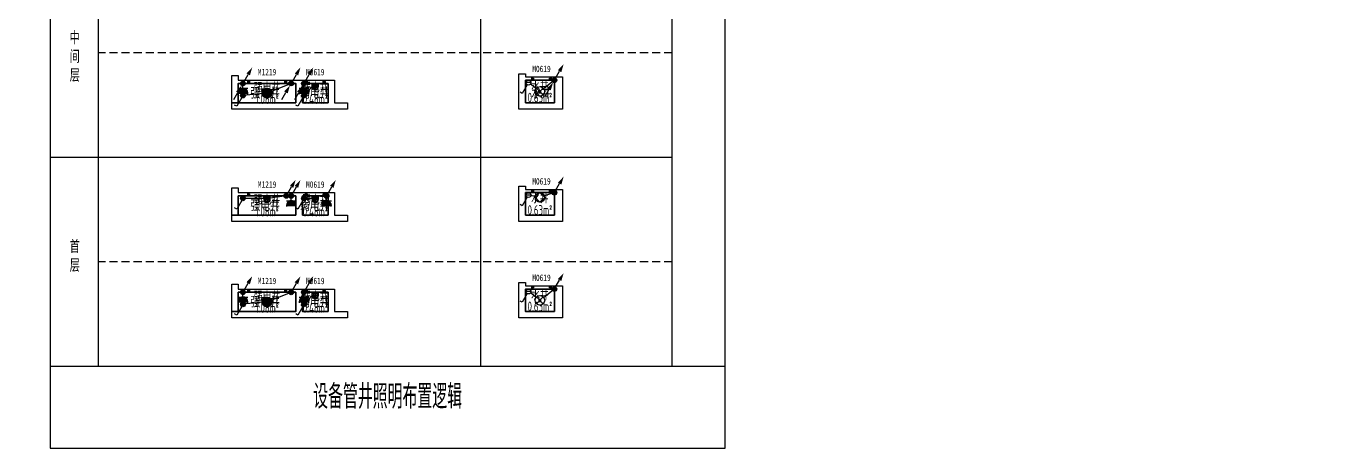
# Model space of a CAD drawing. Header units: millimetres. Extents: x -714894 to -19295, y 3400 to 234118.
# Drawn here: x -284877 to -244559, y 132367 to 145507 of the extents above; entities that cross this region are included whole.
import ezdxf
from ezdxf import colors
from ezdxf.entities.mleader import LeaderData, LeaderLine
from ezdxf.enums import TextEntityAlignment as Align
from ezdxf.math import Vec2, Vec3

# ---------------------------------------------------------------- set-up
doc = ezdxf.new("R2010")
doc.units = ezdxf.units.MM
doc.header["$LTSCALE"] = 500
doc.linetypes.add('DASHED', pattern=[0.75, 0.5, -0.25])
doc.layers.get('DEFPOINTS').update_dxf_attribs({"color": 9})
for name, color, linetype in [('AD-AREA-USNO', 13, 'Continuous'), ('AD-NAME-ROOM', 9, 'Continuous'), ('C-XREF-INT', 7, 'Continuous'), ('DXMX_ProjectView_Plane_DEFAULT_19#22#28#_1F平面图_100_A_03b30a71-84d5-4764-9fd5-af896719f2f8$0$AE-FLOR', 151, 'Continuous'), ('DXMX_ProjectView_Plane_DEFAULT_19#22#28#_1F平面图_100_A_03b30a71-84d5-4764-9fd5-af896719f2f8$0$AE-WALL', 255, 'Continuous'), ('E-LITE-DEVC', 3, 'Continuous'), ('E-LITE-DIMS', 6, 'Continuous'), ('E-LITE-LITE', 3, 'Continuous'), ('E-LITE-WIRE', 4, 'Continuous'), ('E-POWR-DEVC', 3, 'Continuous'), ('E-POWR-EQPM', 3, 'Continuous'), ('E-SHET-PROF', 1, 'Continuous'), ('E-UNIV-EL', 140, 'Continuous'), ('E-UNIV-NOTE', 6, 'Continuous')]:
    doc.layers.add(name, color=color, linetype=linetype)
doc.layers.add('AE-FOOTER3D', color=70, linetype='Continuous', lineweight=40)
for name, color, linetype, plot in [('AI-门', 3, 'Continuous', False), ('DXMX_ProjectView_Plane_DEFAULT_19#22#28#_1F平面图_100_A_03b30a71-84d5-4764-9fd5-af896719f2f8$0$DEFPOINTS-1', 8, 'Continuous', False), ('DXMX_ProjectView_Plane_DEFAULT_19#22#28#_1F平面图_100_A_03b30a71-84d5-4764-9fd5-af896719f2f8$0$DEFPOINTS_ROOM', 91, 'Continuous', False), ('E-SHET-VPRT', 5, 'Continuous', False)]:
    doc.layers.add(name, color=color, linetype=linetype, plot=plot)
doc.styles.add('DXMX_ProjectView_Plane_DEFAULT_19#22#28#_1F平面图_100_A_03b30a71-84d5-4764-9fd5-af896719f2f8$0$STANDARD', font='Stfangso_0.ttf', dxfattribs={"width": 0.7})
doc.styles.add('TH-STYLE1', font='Stfangso_0.ttf', dxfattribs={"width": 0.65})
doc.styles.add('TH-STYLE3', font='tssdeng.shx', dxfattribs={"width": 0.65, "bigfont": 'tssdchn.shx'})

# ---------------------------------------------------------------- blocks, each defined once
blk = doc.blocks.new('_DotBlank')
at = {"color": 0, "linetype": 'ByBlock', "lineweight": -2}
blk.add_line((-0.5, 0), (-1, 0), dxfattribs=at)
blk.add_circle((0, 0), 0.5, dxfattribs=at)
blk = doc.blocks.new('Dxmx_Label_Default_RoomLabel_210108164728878060')
at = {"layer": 'AD-AREA-USNO', "style": 'TH-STYLE3', "width": 0.7}
blk.add_text('0.48m²', height=300, dxfattribs=at).set_placement((0, 0), align=Align.MIDDLE_CENTER)
at = {"layer": 'AD-NAME-ROOM', "style": 'TH-STYLE3', "width": 0.7}
blk.add_text('弱电井', height=300, dxfattribs=at).set_placement((0, 360), align=Align.MIDDLE_CENTER)
blk = doc.blocks.new('Dxmx_Label_Default_RoomLabel_210108164728927559')
at = {"layer": 'AD-AREA-USNO', "style": 'TH-STYLE3', "width": 0.7}
blk.add_text('1.08m²', height=300, dxfattribs=at).set_placement((0, 0), align=Align.MIDDLE_CENTER)
at = {"layer": 'AD-NAME-ROOM', "style": 'TH-STYLE3', "width": 0.7}
blk.add_text('强电井', height=300, dxfattribs=at).set_placement((0, 360), align=Align.MIDDLE_CENTER)
blk = doc.blocks.new('强弱电井')
at = {"layer": 'DXMX_ProjectView_Plane_DEFAULT_19#22#28#_1F平面图_100_A_03b30a71-84d5-4764-9fd5-af896719f2f8$0$AE-FLOR', "linetype": 'Continuous'}
for points in [[(500, 900), (1700, 900), (1700, 800), (500, 800)], [(2300, 900), (2900, 900), (2900, 800), (2300, 800)], [(2000, 800), (2000, 200), (200, 200), (200, 800)], [(3000, 800), (3000, 200), (2200, 200), (2200, 800)]]:
    blk.add_lwpolyline(points, close=True, dxfattribs=at)
at = {"layer": 'DXMX_ProjectView_Plane_DEFAULT_19#22#28#_1F平面图_100_A_03b30a71-84d5-4764-9fd5-af896719f2f8$0$AE-WALL', "linetype": 'Continuous'}
for points in [[(0, 1050), (200, 1050), (200, 900), (500, 900), (500, 800), (200, 800), (200, 200), (0, 200)], [(3600, 0), (0, 0), (0, 200), (2000, 200), (2000, 800), (1700, 800), (1700, 900), (2300, 900), (2300, 800), (2200, 800), (2200, 200), (3000, 200), (3000, 800), (2900, 800), (2900, 900), (3200, 900), (3200, 200), (3600, 200)]]:
    blk.add_lwpolyline(points, close=True, dxfattribs=at)
at = {"layer": 'DXMX_ProjectView_Plane_DEFAULT_19#22#28#_1F平面图_100_A_03b30a71-84d5-4764-9fd5-af896719f2f8$0$DEFPOINTS-1', "linetype": 'Continuous'}
for points in [[(550, 866), (550, 833), (500, 833), (500, 866)], [(1700, 866), (1700, 833), (1650, 833), (1650, 866)], [(2350, 866), (2350, 833), (2300, 833), (2300, 866)], [(2900, 866), (2900, 833), (2850, 833), (2850, 866)]]:
    blk.add_lwpolyline(points, close=True, dxfattribs=at)
at = {"layer": 'DXMX_ProjectView_Plane_DEFAULT_19#22#28#_1F平面图_100_A_03b30a71-84d5-4764-9fd5-af896719f2f8$0$DEFPOINTS_ROOM', "color": 1}
for points in [[(500, 800), (1700, 800), (1700, 800), (2000, 800), (2000, 800), (2000, 200), (2000, 200), (200, 200), (200, 200), (200, 800), (200, 800), (500, 800)], [(2200, 800), (2300, 800), (2300, 800), (2900, 800), (2900, 800), (3000, 800), (3000, 800), (3000, 200), (3000, 200), (2200, 200), (2200, 200), (2200, 800)], [(2300, 800), (2900, 800), (2900, 800), (3000, 800), (3000, 800), (3000, 200), (3000, 200), (2200, 200), (2200, 200), (2200, 800), (2200, 800), (2300, 800)]]:
    blk.add_lwpolyline(points, dxfattribs=at)
at = {"layer": 'AE-FOOTER3D'}
for name, p in [('Dxmx_Label_Default_RoomLabel_210108164728927559', (1100, 312)), ('Dxmx_Label_Default_RoomLabel_210108164728878060', (2600, 312))]:
    blk.add_blockref(name, p, dxfattribs=at)
at = {"layer": 'DEFPOINTS', "linetype": 'Continuous', "insert": (1100, 1050), "char_height": 200, "width": 10, "attachment_point": 8, "style": 'DXMX_ProjectView_Plane_DEFAULT_19#22#28#_1F平面图_100_A_03b30a71-84d5-4764-9fd5-af896719f2f8$0$STANDARD'}
blk.add_mtext('M1219', dxfattribs=at)
at = {"layer": 'DEFPOINTS', "linetype": 'Continuous', "insert": (2600, 1050), "char_height": 200, "width": 10, "attachment_point": 8, "rotation": 0, "style": 'DXMX_ProjectView_Plane_DEFAULT_19#22#28#_1F平面图_100_A_03b30a71-84d5-4764-9fd5-af896719f2f8$0$STANDARD'}
blk.add_mtext('M0619', dxfattribs=at)
blk = doc.blocks.new('Dxmx_Label_Default_RoomLabel_210108164728849763')
at = {"layer": 'AD-AREA-USNO', "style": 'TH-STYLE3', "width": 0.7}
blk.add_text('0.63m²', height=300, dxfattribs=at).set_placement((0, 0), align=Align.MIDDLE_CENTER)
at = {"layer": 'AD-NAME-ROOM', "style": 'TH-STYLE3', "width": 0.7}
blk.add_text('水井', height=300, dxfattribs=at).set_placement((0, 360), align=Align.MIDDLE_CENTER)
blk = doc.blocks.new('水井')
at = {"layer": 'DXMX_ProjectView_Plane_DEFAULT_19#22#28#_1F平面图_100_A_03b30a71-84d5-4764-9fd5-af896719f2f8$0$AE-FLOR', "linetype": 'Continuous'}
for points in [[(1100, 900), (1100, 200), (200, 200), (200, 900)], [(1000, 1000), (1000, 900), (400, 900), (400, 1000)]]:
    blk.add_lwpolyline(points, close=True, dxfattribs=at)
at = {"layer": 'DXMX_ProjectView_Plane_DEFAULT_19#22#28#_1F平面图_100_A_03b30a71-84d5-4764-9fd5-af896719f2f8$0$AE-WALL', "linetype": 'Continuous'}
blk.add_lwpolyline([(0, 0), (0, 1100), (200, 1100), (200, 1000), (400, 1000), (400, 900), (200, 900), (200, 200), (1100, 200), (1100, 900), (1000, 900), (1000, 1000), (1350, 1000), (1350, 0)], close=True, dxfattribs=at)
at = {"layer": 'DXMX_ProjectView_Plane_DEFAULT_19#22#28#_1F平面图_100_A_03b30a71-84d5-4764-9fd5-af896719f2f8$0$DEFPOINTS-1', "linetype": 'Continuous'}
for points in [[(450, 966), (450, 934), (400, 934), (400, 966)], [(1000, 966), (1000, 934), (950, 934), (950, 966)]]:
    blk.add_lwpolyline(points, close=True, dxfattribs=at)
at = {"layer": 'DXMX_ProjectView_Plane_DEFAULT_19#22#28#_1F平面图_100_A_03b30a71-84d5-4764-9fd5-af896719f2f8$0$DEFPOINTS_ROOM', "color": 1}
blk.add_lwpolyline([(400, 900), (1000, 900), (1000, 900), (1100, 900), (1100, 900), (1100, 200), (1100, 200), (200, 200), (200, 200), (200, 900), (200, 900), (400, 900)], dxfattribs=at)
at = {"layer": 'AE-FOOTER3D'}
blk.add_blockref('Dxmx_Label_Default_RoomLabel_210108164728849763', (650, 360), dxfattribs=at)
at = {"layer": 'DEFPOINTS', "linetype": 'Continuous', "insert": (700, 1150), "char_height": 200, "width": 10, "attachment_point": 8, "style": 'DXMX_ProjectView_Plane_DEFAULT_19#22#28#_1F平面图_100_A_03b30a71-84d5-4764-9fd5-af896719f2f8$0$STANDARD'}
blk.add_mtext('M0619', dxfattribs=at)
blk = doc.blocks.new('E-BL305')
blk.add_circle((0, 0), 1.5)
at = {"layer": 'E-UNIV-EL'}
blk.add_lwpolyline([(-1.5, 0), (0, -1.5), (1.5, 0), (0, 1.5)], close=True, dxfattribs=at)
blk = doc.blocks.new('*U282')
for p, q in [((0.38, 1.4), (1.94, 4.11)), ((1.94, 4.11), (2.59, 3.73)), ((-0.75, 0.75), (0.75, 0.75))]:
    blk.add_line(p, q)
blk.add_circle((0, 0.75), 0.75)
blk = doc.blocks.new('E-BL311')
for p, q in [((-1.06, -1.06), (1.06, 1.06)), ((1.06, -1.06), (-1.06, 1.06))]:
    blk.add_line(p, q)
at = {"const_width": 0.5}
blk.add_lwpolyline([(-0.25, 0, 1), (0.25, 0, 1)], format="xyb", close=True, dxfattribs=at)
blk.add_circle((0, 0), 1.5)
blk = doc.blocks.new('E-BLEADER-1')
blk.add_line((0.38, 0.65), (1.63, 2.81))
blk.add_lwpolyline([(1.63, 2.81, 1.25, 0, 0), (2.88, 4.98, 0, 0, 0)], format="xyseb")
at = {"const_width": 0.75}
blk.add_lwpolyline([(-0.38, 0, 1), (0.38, 0, 1)], format="xyb", close=True, dxfattribs=at)
blk.add_circle((0, 0), 0.75)
blk = doc.blocks.new('E-BLEADER-2')
blk.add_line((-2.88, -4.98), (-1.63, -2.81))
at = {"const_width": 0.75}
blk.add_lwpolyline([(-0.38, 0, 1), (0.38, 0, 1)], format="xyb", close=True, dxfattribs=at)
blk.add_lwpolyline([(-1.63, -2.81, 1.25, 0, 0), (-0.38, -0.65, 0, 0, 0)], format="xyseb")
blk.add_circle((0, 0), 0.75)
blk = doc.blocks.new('E-BL317-2')
for p, q in [((-1, 1), (-1, 0)), ((-1, 0.5), (1, 0.5)), ((1, 0), (-1, 0)), ((1, 1), (1, 0))]:
    blk.add_line(p, q)
blk.add_arc((0, 1), 1, 0, 180)
at = {"layer": 'E-UNIV-EL'}
for p, q in [((-0.97, 1.25), (0.97, 1.25)), ((-0.6, 0.5), (-0.6, 1.8)), ((0, 0.5), (0, 2)), ((0.6, 0.5), (0.6, 1.8))]:
    blk.add_line(p, q, dxfattribs=at)
blk = doc.blocks.new('E-BS201')
for p, q in [((1.5, 3), (-1.5, 3)), ((1.5, 1.5), (-1.5, 1.5)), ((0, 1.5), (0, 0))]:
    blk.add_line(p, q)
at = {"const_width": 1.5}
blk.add_lwpolyline([(-0.75, 3, 1), (0.75, 3, 1)], format="xyb", dxfattribs=at)
blk.add_arc((0, 3), 1.5, 168.463, 11.537)
blk = doc.blocks.new('*U284')
for p, q in [((0.38, 1.4), (1.94, 4.11)), ((1.94, 4.11), (2.59, 3.73))]:
    blk.add_line(p, q)
at = {"const_width": 0.75}
blk.add_lwpolyline([(-0.38, 0.75, 1), (0.38, 0.75, 1)], format="xyb", close=True, dxfattribs=at)
blk.add_circle((0, 0.75), 0.75)
blk = doc.blocks.new('E-BL302')
at = {"const_width": 1.5}
blk.add_lwpolyline([(-0.75, 0, 1), (0.75, 0, 1)], format="xyb", close=True, dxfattribs=at)
blk.add_circle((0, 0), 1.5)

msp = doc.modelspace()

# ---------------------------------------------------------------- linework, layer by layer
for p, q in [((-282626.3, 160916.91), (-282626.3, 134916.91)), ((-270726.3, 134916.91), (-270726.3, 160916.91)), ((-264776.3, 134916.91), (-264776.3, 160916.91)), ((-284126.3, 141416.91), (-264776.3, 141416.91))]:
    msp.add_line(p, q)
at = {"color": 9, "linetype": 'DASHED'}
for p, q in [((-264776.3, 144666.91), (-282626.3, 144666.91)), ((-264776.3, 138166.91), (-282626.3, 138166.91))]:
    msp.add_line(p, q, dxfattribs=at)
msp.add_lwpolyline([(-263126.3, 134916.91), (-263126.3, 160916.91), (-284126.3, 160916.91), (-284126.3, 134916.91), (-263126.3, 134916.91)])
at = {"layer": 'AI-门'}
for points in [[(-277976.3, 143816.87), (-276776.3, 143816.87), (-276776.3, 143716.87), (-277976.3, 143716.87)], [(-276176.3, 143816.87), (-275576.3, 143816.87), (-275576.3, 143716.87), (-276176.3, 143716.87)], [(-269140.04, 143916.87), (-268540.04, 143916.87), (-268540.04, 143816.87), (-269140.04, 143816.87)], [(-277976.3, 140316.87), (-276776.3, 140316.87), (-276776.3, 140216.87), (-277976.3, 140216.87)], [(-276176.3, 140316.87), (-275576.3, 140316.87), (-275576.3, 140216.87), (-276176.3, 140216.87)], [(-269140.04, 140416.87), (-268540.04, 140416.87), (-268540.04, 140316.87), (-269140.04, 140316.87)], [(-277976.3, 137316.87), (-276776.3, 137316.87), (-276776.3, 137216.87), (-277976.3, 137216.87)], [(-276176.3, 137316.87), (-275576.3, 137316.87), (-275576.3, 137216.87), (-276176.3, 137216.87)], [(-269140.04, 137416.87), (-268540.04, 137416.87), (-268540.04, 137316.87), (-269140.04, 137316.87)]]:
    msp.add_lwpolyline(points, close=True, dxfattribs=at)
at = {"layer": 'E-LITE-WIRE'}
for p, q in [((-276626.3, 143716.87), (-277376.3, 143416.89)), ((-276226.09, 143341.87), (-275976.3, 143616.87)), ((-269008.58, 143558.82), (-269185.26, 143695.81)), ((-268440.04, 143816.91), (-268771.64, 143559)), ((-277376.3, 143416.89), (-278126.09, 143341.87)), ((-268440.04, 140316.91), (-268747.74, 140214.34)), ((-278126.3, 140141.87), (-277476.3, 140141.87)), ((-276776.3, 140216.87), (-277276.3, 140141.87)), ((-276226.09, 140141.87), (-275976.3, 140141.87)), ((-269036.8, 140197.9), (-269171.15, 140226.27)), ((-277376.3, 136916.89), (-276626.3, 137216.87)), ((-276226.09, 136841.87), (-275976.3, 137116.87)), ((-269008.58, 137058.82), (-269185.26, 137195.81)), ((-268440.04, 137316.91), (-268771.64, 137059)), ((-277376.3, 136916.89), (-278126.09, 136841.87))]:
    msp.add_line(p, q, dxfattribs=at)
at = {"layer": 'E-SHET-VPRT'}
msp.add_lwpolyline([(-263126.3, 162066.91), (-284126.3, 162066.91), (-284126.3, 132366.91), (-263126.3, 132366.91)], close=True, dxfattribs=at)
at = {"layer": 'E-UNIV-NOTE', "color": 3, "const_width": 20}
for points in [[(-276476.3, 143716.87), (-278276.3, 143716.87), (-278276.3, 143116.91), (-276476.3, 143116.91)], [(-276276.3, 143716.87), (-275476.3, 143716.87), (-275476.3, 143116.91), (-276276.3, 143116.91)], [(-269340.04, 143816.87), (-268440.04, 143816.87), (-268440.04, 143116.91), (-269340.04, 143116.91)], [(-269340.04, 140316.87), (-268440.04, 140316.87), (-268440.04, 139616.91), (-269340.04, 139616.91)], [(-276476.3, 140216.87), (-278276.3, 140216.87), (-278276.3, 139616.91), (-276476.3, 139616.91)], [(-276276.3, 140216.87), (-275476.3, 140216.87), (-275476.3, 139616.91), (-276276.3, 139616.91)], [(-276476.3, 137216.87), (-278276.3, 137216.87), (-278276.3, 136616.91), (-276476.3, 136616.91)], [(-276276.3, 137216.87), (-275476.3, 137216.87), (-275476.3, 136616.91), (-276276.3, 136616.91)], [(-269340.04, 137316.87), (-268440.04, 137316.87), (-268440.04, 136616.91), (-269340.04, 136616.91)]]:
    msp.add_lwpolyline(points, close=True, dxfattribs=at)

# ---------------------------------------------------------------- block references
at = {"layer": 'C-XREF-INT'}
for name, p in [('强弱电井', (-278476.3, 142916.91)), ('水井', (-269540.04, 142916.91)), ('水井', (-269540.04, 139416.91)), ('强弱电井', (-278476.3, 139416.91)), ('强弱电井', (-278476.3, 136416.91)), ('水井', (-269540.04, 136416.91))]:
    msp.add_blockref(name, p, dxfattribs=at)
at = {"layer": 'E-LITE-DEVC', "xscale": 100, "yscale": 100, "zscale": 100, "rotation": 180}
for name, p in [('*U282', (-269244.53, 143816.77)), ('*U284', (-278126.09, 143416.87)), ('*U284', (-276226.09, 143416.87)), ('*U282', (-269244.53, 140316.77)), ('*U284', (-278126.3, 140216.87)), ('*U284', (-276226.09, 140216.87)), ('*U282', (-269244.53, 137316.77)), ('*U284', (-278126.09, 136916.87)), ('*U284', (-276226.09, 136916.87))]:
    msp.add_blockref(name, p, dxfattribs=at)
at = {"layer": 'E-LITE-LITE', "xscale": 100, "yscale": 100, "zscale": 100}
for name, p in [('E-BL302', (-277376.3, 143416.89)), ('E-BL311', (-268890.04, 143466.91)), ('E-BL305', (-268890.04, 140166.91)), ('E-BL311', (-268890.04, 136966.91)), ('E-BL302', (-277376.3, 136916.89))]:
    msp.add_blockref(name, p, dxfattribs=at)
at = {"layer": 'E-LITE-LITE', "xscale": 100, "yscale": 100, "zscale": 100, "rotation": 180}
for p in [(-275876.3, 143716.87), (-277376.3, 140216.87), (-275876.3, 140216.87), (-275876.3, 137216.87)]:
    msp.add_blockref('E-BL317-2', p, dxfattribs=at)
at = {"layer": 'E-POWR-DEVC', "xscale": 100, "yscale": 100, "zscale": 100, "rotation": 180.0001228565321}
for p in [(-278126.3, 143716.87), (-276226.3, 143716.87), (-276626.3, 140216.87), (-275526.3, 140216.87), (-278126.3, 137216.87), (-276226.3, 137216.87)]:
    msp.add_blockref('E-BS201', p, dxfattribs=at)
at = {"layer": 'E-POWR-EQPM', "xscale": 100, "yscale": 100, "zscale": 100}
for name, p in [('E-BLEADER-1', (-268440.04, 143816.91)), ('E-BLEADER-1', (-278126.3, 143716.87)), ('E-BLEADER-1', (-276626.3, 143716.87)), ('E-BLEADER-1', (-276226.3, 143716.87)), ('E-BLEADER-2', (-278126.3, 143716.87)), ('E-BLEADER-2', (-276626.3, 143716.87)), ('E-BLEADER-2', (-276226.3, 143716.87)), ('E-BLEADER-2', (-268440.04, 143816.91)), ('E-BLEADER-1', (-276776.3, 140216.87)), ('E-BLEADER-1', (-276626.3, 140216.87)), ('E-BLEADER-1', (-275526.3, 140216.87)), ('E-BLEADER-1', (-268440.04, 140316.91)), ('E-BLEADER-1', (-278126.3, 137216.87)), ('E-BLEADER-1', (-276626.3, 137216.87)), ('E-BLEADER-1', (-276226.3, 137216.87)), ('E-BLEADER-1', (-268440.04, 137316.91))]:
    msp.add_blockref(name, p, dxfattribs=at)

# ---------------------------------------------------------------- texts
at = {"layer": 'AD-NAME-ROOM', "char_height": 350, "width": 571.2557, "attachment_point": 1, "style": 'TH-STYLE1'}
for s, insert in [('中间层', (-283513.32, 145323.99)), ('首层', (-283513.32, 138823.99))]:
    msp.add_mtext(s, dxfattribs=dict(at, insert=insert))
at = {"layer": 'E-SHET-PROF', "insert": (-273626.3, 133966.91), "char_height": 750, "attachment_point": 5, "style": 'TH-STYLE3'}
msp.add_mtext('设备管井照明布置逻辑', dxfattribs=at)
at = {"layer": 'E-UNIV-NOTE', "color": 3, "style": 'TH-STYLE3', "width": 0.7}
for s, p in [('强电井', (-277437.59, 143415.59)), ('弱电井', (-275888.94, 143415.59)), ('水井', (-268852.67, 143415.59)), ('强电井', (-277437.59, 139915.59)), ('弱电井', (-275888.94, 139915.59)), ('强电井', (-277437.58, 136915.59)), ('弱电井', (-275888.93, 136915.59))]:
    msp.add_text(s, height=350, dxfattribs=at).set_placement(p, align=Align.MIDDLE_CENTER)

# ---------------------------------------------------------------- leaders
at = {"layer": 'E-LITE-DIMS'}
ml = msp.add_multileader_mtext('Standard', dxfattribs=at)
ml.set_content('电梯配电箱至电梯基坑检修插座线路', color=6, style='TH-STYLE3')
ml.set_leader_properties()
ml.set_arrow_properties(name='DOTBLANK')
ml.build(insert=Vec2(0, 0))
ml.multileader.update_dxf_attribs({"dogleg_length": 2, "arrow_head_size": 180, "scale": 100})
ctx = ml.context
ctx.base_point, ctx.scale, ctx.char_height, ctx.arrow_head_size, ctx.landing_gap_size, ctx.plane_origin = Vec3(-307968.42, 143114.39), 100, 350, 180, 9, Vec3(-308398.73, 144038.59)
notes = []
notes.append((ctx, [(0, (1, 1, 0), (-308168.42, 143114.39), (1, 0), 200, [(0, [(-308398.73, 144038.59)], 0, [])])]))
ctx.mtext.insert, ctx.mtext.width, ctx.mtext.flow_direction = Vec3(-307959.42, 143289.39), 2615.0329, 5
ml = msp.add_multileader_mtext('Standard', dxfattribs=at)
ml.set_content('电梯配电箱至电梯基坑检修插座线路', color=6, style='TH-STYLE3')
ml.set_leader_properties()
ml.set_arrow_properties(name='DOTBLANK')
ml.build(insert=Vec2(0, 0))
ml.multileader.update_dxf_attribs({"dogleg_length": 2, "arrow_head_size": 180, "scale": 100})
ctx = ml.context
ctx.base_point, ctx.scale, ctx.char_height, ctx.arrow_head_size, ctx.landing_gap_size, ctx.plane_origin = Vec3(-296153.5, 143062.72), 100, 350, 180, 9, Vec3(-294083.81, 143986.92)
notes.append((ctx, [(0, (1, 1, 0), (-296353.5, 143062.72), (1, 0), 200, [(0, [(-296583.81, 143986.92)], 0, [])])]))
ctx.mtext.insert, ctx.mtext.width, ctx.mtext.flow_direction = Vec3(-296144.5, 143237.72), 2615.0329, 5
ml = msp.add_multileader_mtext('Standard', dxfattribs=at)
ml.set_content('电梯基坑检修插座，安装高度高于基坑警戒水位0.5m', color=6, style='TH-STYLE3')
ml.set_leader_properties()
ml.set_arrow_properties(name='DOTBLANK')
ml.build(insert=Vec2(0, 0))
ml.multileader.update_dxf_attribs({"dogleg_length": 2, "arrow_head_size": 180, "scale": 100})
ctx = ml.context
ctx.base_point, ctx.scale, ctx.char_height, ctx.arrow_head_size, ctx.landing_gap_size, ctx.plane_origin = Vec3(-301981.41, 140459.15), 100, 350, 180, 9, Vec3(-301161.72, 141383.35)
notes.append((ctx, [(0, (1, 1, 0), (-302181.41, 140459.15), (1, 0), 200, [(0, [(-302533.81, 139229.07)], 0, [])])]))
ctx.mtext.insert, ctx.mtext.width, ctx.mtext.flow_direction = Vec3(-301972.41, 140634.15), 2615.0329, 5
ml = msp.add_multileader_mtext('Standard', dxfattribs=at)
ml.set_content('设置在配重侧边，优先在开门侧', color=6, style='TH-STYLE3')
ml.set_leader_properties()
ml.set_arrow_properties(name='DOTBLANK')
ml.build(insert=Vec2(0, 0))
ml.multileader.update_dxf_attribs({"dogleg_length": 2, "arrow_head_size": 180, "scale": 100})
ctx = ml.context
ctx.base_point, ctx.scale, ctx.char_height, ctx.arrow_head_size, ctx.landing_gap_size, ctx.plane_origin = Vec3(-296031.41, 139971.56), 100, 350, 180, 9, Vec3(-294279.97, 136957.72)
notes.append((ctx, [(0, (1, 1, 0), (-296231.41, 139971.56), (1, 0), 200, [(0, [(-296583.81, 139111.92)], 0, [])])]))
ctx.mtext.insert, ctx.mtext.width, ctx.mtext.flow_direction = Vec3(-296022.41, 140146.56), 2767.2717, 5
ml = msp.add_multileader_mtext('Standard', dxfattribs=at)
ml.set_content('配重侧置时开关设置在灯具一侧', color=6, style='TH-STYLE3')
ml.set_leader_properties()
ml.set_arrow_properties(name='DOTBLANK')
ml.build(insert=Vec2(0, 0))
ml.multileader.update_dxf_attribs({"dogleg_length": 2, "arrow_head_size": 180, "scale": 100})
ctx = ml.context
ctx.base_point, ctx.scale, ctx.char_height, ctx.arrow_head_size, ctx.landing_gap_size, ctx.plane_origin = Vec3(-301981.41, 138646.93), 100, 350, 180, 9, Vec3(-301236.72, 138014.14)
notes.append((ctx, [(0, (1, 1, 0), (-302181.41, 138646.93), (1, 0), 200, [(0, [(-302608.81, 137848.91)], 0, [])])]))
ctx.mtext.insert, ctx.mtext.width, ctx.mtext.flow_direction = Vec3(-301972.41, 138821.93), 2755.7268, 5
ml = msp.add_multileader_mtext('Standard', dxfattribs=at)
ml.set_content('配重侧置时开关设置在灯具一侧', color=6, style='TH-STYLE3')
ml.set_leader_properties()
ml.set_arrow_properties(name='DOTBLANK')
ml.build(insert=Vec2(0, 0))
ml.multileader.update_dxf_attribs({"dogleg_length": 2, "arrow_head_size": 180, "scale": 100})
ctx = ml.context
ctx.base_point, ctx.scale, ctx.char_height, ctx.arrow_head_size, ctx.landing_gap_size, ctx.plane_origin = Vec3(-296031.41, 138646.93), 100, 350, 180, 9, Vec3(-294036.72, 138014.14)
notes.append((ctx, [(0, (1, 1, 0), (-296231.41, 138646.93), (1, 0), 200, [(0, [(-296658.81, 138811.92)], 0, [])])]))
ctx.mtext.insert, ctx.mtext.width, ctx.mtext.flow_direction = Vec3(-296022.41, 138821.93), 2755.7268, 5
ml = msp.add_multileader_mtext('Standard', dxfattribs=at)
ml.set_content('电梯基坑检修插座，安装高度高于基坑警戒水位0.5m', color=6, style='TH-STYLE3')
ml.set_leader_properties()
ml.set_arrow_properties(name='DOTBLANK')
ml.build(insert=Vec2(0, 0))
ml.multileader.update_dxf_attribs({"dogleg_length": 2, "arrow_head_size": 180, "scale": 100})
ctx = ml.context
ctx.base_point, ctx.scale, ctx.char_height, ctx.arrow_head_size, ctx.landing_gap_size, ctx.plane_origin = Vec3(-307968.42, 136614.39), 100, 350, 180, 9, Vec3(-308398.73, 137538.59)
notes.append((ctx, [(0, (1, 1, 0), (-308168.42, 136614.39), (1, 0), 200, [(0, [(-308398.73, 137538.59)], 0, [])])]))
ctx.mtext.insert, ctx.mtext.width, ctx.mtext.flow_direction = Vec3(-307959.42, 136789.39), 2615.0329, 5
ml = msp.add_multileader_mtext('Standard', dxfattribs=at)
ml.set_content('设置在配重侧边，优先在开门侧', color=6, style='TH-STYLE3')
ml.set_leader_properties()
ml.set_arrow_properties(name='DOTBLANK')
ml.build(insert=Vec2(0, 0))
ml.multileader.update_dxf_attribs({"dogleg_length": 2, "arrow_head_size": 180, "scale": 100})
ctx = ml.context
ctx.base_point, ctx.scale, ctx.char_height, ctx.arrow_head_size, ctx.landing_gap_size, ctx.plane_origin = Vec3(-301981.41, 136900.22), 100, 350, 180, 9, Vec3(-301479.97, 135394.71)
notes.append((ctx, [(0, (1, 1, 0), (-302181.41, 136900.22), (1, 0), 200, [(0, [(-302533.81, 137548.91)], 0, [])])]))
ctx.mtext.insert, ctx.mtext.width, ctx.mtext.flow_direction = Vec3(-301972.41, 137075.22), 2767.2717, 5
ml = msp.add_multileader_mtext('Standard', dxfattribs=at)
ml.set_content('电梯基坑检修插座，安装高度高于基坑警戒水位0.5m', color=6, style='TH-STYLE3')
ml.set_leader_properties()
ml.set_arrow_properties(name='DOTBLANK')
ml.build(insert=Vec2(0, 0))
ml.multileader.update_dxf_attribs({"dogleg_length": 2, "arrow_head_size": 180, "scale": 100})
ctx = ml.context
ctx.base_point, ctx.scale, ctx.char_height, ctx.arrow_head_size, ctx.landing_gap_size, ctx.plane_origin = Vec3(-296031.41, 136957.99), 100, 350, 180, 9, Vec3(-293961.72, 137882.19)
notes.append((ctx, [(0, (1, 1, 0), (-296231.41, 136957.99), (1, 0), 200, [(0, [(-296583.81, 137486.92)], 0, [])])]))
ctx.mtext.insert, ctx.mtext.width, ctx.mtext.flow_direction = Vec3(-296022.41, 137132.99), 2615.0329, 5
for ctx, leaders in notes:
    for number, flags, end, landing, length, lines in leaders:
        leader = LeaderData()
        leader.index, (leader.has_last_leader_line, leader.has_dogleg_vector, leader.attachment_direction) = number, flags
        leader.last_leader_point, leader.dogleg_vector, leader.dogleg_length = Vec3(end), Vec3(landing), length
        for number, points, colour, breaks in lines:
            line = LeaderLine()
            line.index, line.vertices, line.color, line.breaks = number, Vec3.list(points), colors.encode_raw_color(colour), breaks
            leader.lines.append(line)
        ctx.leaders.append(leader)

doc.saveas('drawing.dxf')
